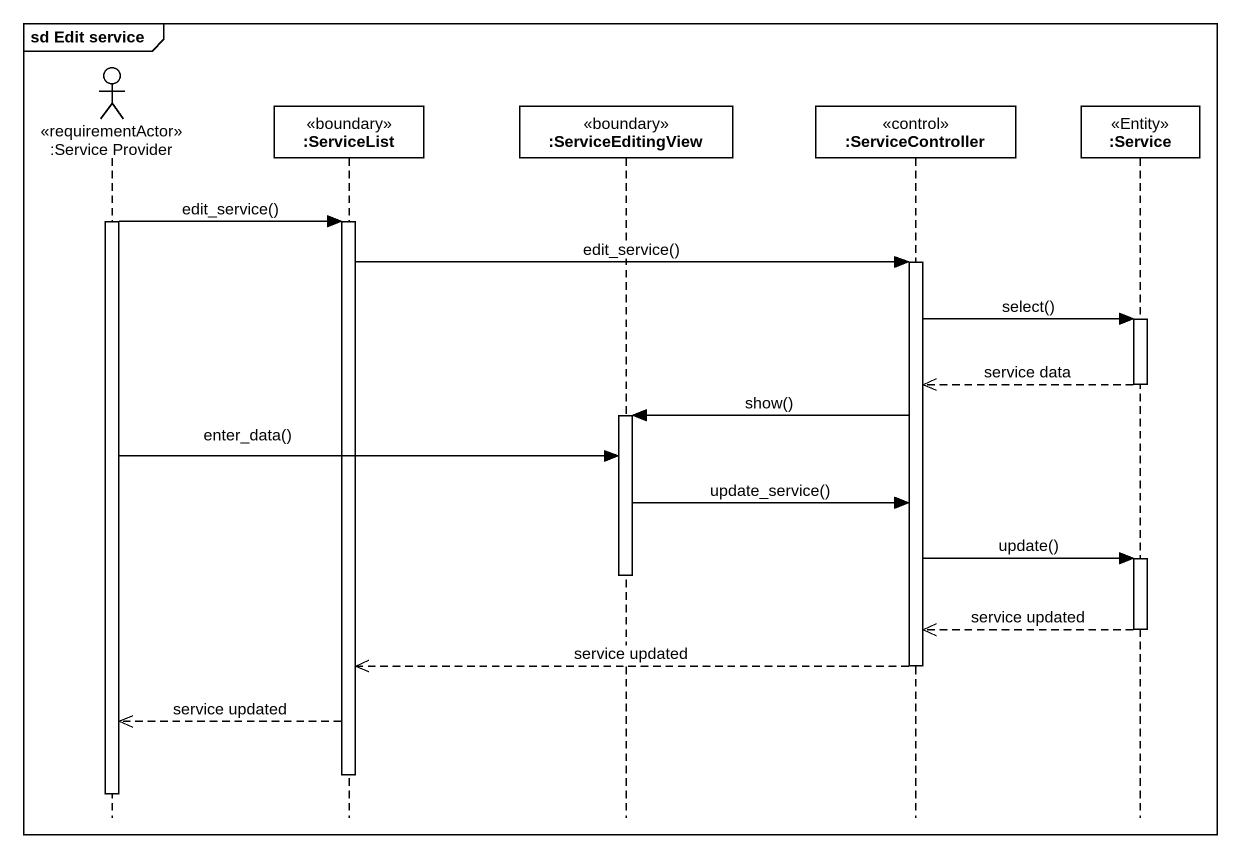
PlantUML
@startuml
mainframe sd Edit service
hide footbox
actor ":Service Provider" as Service_Provider <<requirementActor>>
participant ":ServiceList" as ServiceList <<boundary>>
participant ":ServiceEditingView" as ServiceEditingView <<boundary>>
participant ":ServiceController" as ServiceController <<control>>
participant ":Service" as Service <<Entity>>

activate Service_Provider
Service_Provider -> ServiceList : edit_service()
activate ServiceList
ServiceList -> ServiceController : edit_service()
activate ServiceController
ServiceController -> Service : select()
activate Service
Service -->> ServiceController : service data
deactivate Service
ServiceController -> ServiceEditingView : show()
activate ServiceEditingView
Service_Provider -> ServiceEditingView : enter_data()
ServiceEditingView -> ServiceController : update_service()
ServiceController -> Service : update()
activate Service
deactivate ServiceEditingView
Service -->> ServiceController : service updated
deactivate Service
ServiceController -->> ServiceList : service updated
deactivate ServiceController
ServiceList -->> Service_Provider : service updated
deactivate ServiceList
deactivate Service_Provider
@enduml
